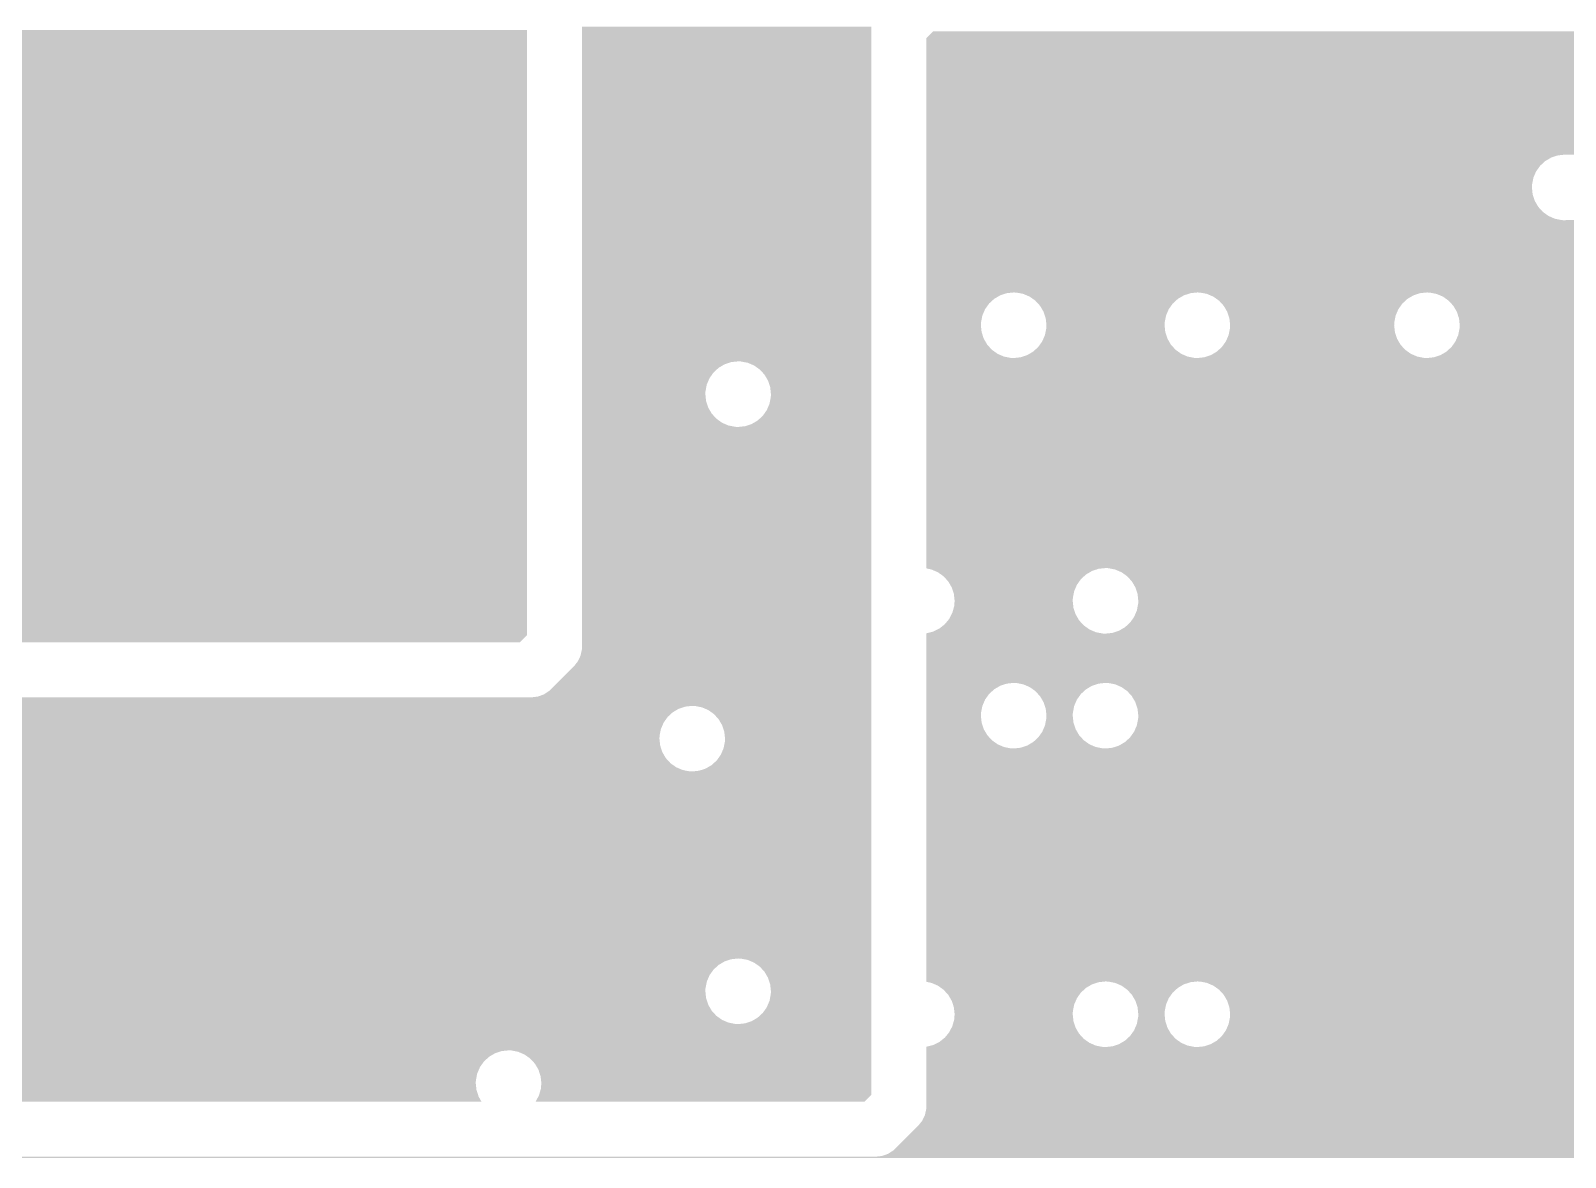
# Model space of a CAD drawing. Extents: x 295 to 953, y 10 to 290.
# Drawn here: x 661.24 to 710.05, y 151.59 to 187.41 of the extents above; entities that cross this region are included whole.
import ezdxf

# ---------------------------------------------------------------- set-up
doc = ezdxf.new("R2010")
doc.units = 0
doc.header["$LTSCALE"] = 5
doc.header["$MEASUREMENT"] = 0
doc.layers.add('PWR', color=7, linetype='CONTINUOUS')

msp = doc.modelspace()

# ---------------------------------------------------------------- linework, layer by layer
at = {"layer": 'PWR'}
for points in [[(632.318, 187.317), (632.509, 187.428), (677.019, 187.317), (677.019, 187.428)], [(678.772, 176.896), (678.772, 187.538), (687.973, 176.896), (687.973, 187.538)], [(615.24, 187.12), (615.24, 187.225), (677.019, 187.12), (677.019, 187.225)], [(631.89, 187.225), (632.109, 187.248), (677.019, 187.225), (677.019, 187.248)], [(632.109, 187.248), (632.318, 187.317), (677.019, 187.248), (677.019, 187.317)], [(649.508, 187.116), (649.416, 187.12), (677.019, 187.116), (677.019, 187.12)], [(649.724, 187.073), (649.508, 187.116), (677.019, 187.073), (677.019, 187.116)], [(649.926, 186.986), (649.724, 187.073), (677.019, 186.986), (677.019, 187.073)], [(650.106, 186.859), (649.926, 186.986), (677.019, 186.859), (677.019, 186.986)], [(689.726, 187.175), (689.785, 187.234), (766.11, 187.175), (766.051, 187.234)], [(689.726, 187.174), (689.726, 187.175), (766.11, 187.174), (766.11, 187.175)], [(689.726, 184.929), (689.726, 187.174), (766.11, 184.929), (766.11, 187.174)], [(689.785, 187.234), (689.794, 187.243), (758.223, 187.234), (758.039, 187.243)], [(689.794, 187.243), (689.845, 187.294), (758.039, 187.243), (757.745, 187.294)], [(689.845, 187.294), (689.942, 187.391), (757.745, 187.294), (757.463, 187.391)], [(650.255, 186.696), (650.106, 186.859), (677.019, 186.696), (677.019, 186.859)], [(650.366, 186.506), (650.255, 186.696), (677.019, 186.506), (677.019, 186.696)], [(650.435, 186.296), (650.366, 186.506), (677.019, 186.296), (677.019, 186.506)], [(650.412, 185.769), (650.455, 185.985), (677.019, 185.769), (677.019, 185.985)], [(650.459, 186.077), (650.435, 186.296), (677.019, 186.077), (677.019, 186.296)], [(650.455, 185.985), (650.459, 186.077), (677.019, 185.985), (677.019, 186.077)], [(650.197, 185.387), (650.325, 185.566), (677.019, 185.387), (677.019, 185.566)], [(650.325, 185.566), (650.412, 185.769), (677.019, 185.566), (677.019, 185.769)], [(615.24, 179.087), (615.24, 185.034), (677.019, 179.087), (677.019, 185.034)], [(649.416, 185.034), (649.635, 185.058), (677.019, 185.034), (677.019, 185.058)], [(649.635, 185.058), (649.844, 185.126), (677.019, 185.058), (677.019, 185.126)], [(649.844, 185.126), (650.035, 185.238), (677.019, 185.126), (677.019, 185.238)], [(650.035, 185.238), (650.197, 185.387), (677.019, 185.238), (677.019, 185.387)], [(689.726, 184.906), (689.726, 184.929), (752.162, 184.906), (752.381, 184.929)], [(689.726, 184.837), (689.726, 184.906), (751.952, 184.837), (752.162, 184.906)], [(689.726, 184.726), (689.726, 184.837), (751.762, 184.726), (751.952, 184.837)], [(689.726, 184.577), (689.726, 184.726), (751.6, 184.577), (751.762, 184.726)], [(689.726, 184.397), (689.726, 184.577), (751.472, 184.397), (751.6, 184.577)], [(689.726, 184.199), (689.726, 184.397), (751.387, 184.199), (751.472, 184.397)], [(689.726, 184.175), (689.726, 184.199), (730.254, 184.175), (730.474, 184.199)], [(689.726, 184.107), (689.726, 184.175), (730.045, 184.107), (730.254, 184.175)], [(689.726, 183.995), (689.726, 184.107), (729.855, 183.995), (730.045, 184.107)], [(689.726, 183.846), (689.726, 183.995), (729.692, 183.846), (729.855, 183.995)], [(689.726, 183.667), (689.726, 183.846), (729.564, 183.667), (729.692, 183.846)], [(689.726, 183.469), (689.726, 183.667), (729.479, 183.469), (729.564, 183.667)], [(689.726, 183.445), (689.726, 183.469), (709.807, 183.445), (710.027, 183.469)], [(689.726, 183.376), (689.726, 183.445), (709.598, 183.376), (709.807, 183.445)], [(689.726, 183.265), (689.726, 183.376), (709.408, 183.265), (709.598, 183.376)], [(689.726, 183.116), (689.726, 183.265), (709.245, 183.116), (709.408, 183.265)], [(689.726, 182.936), (689.726, 183.116), (709.117, 182.936), (709.245, 183.116)], [(710.118, 183.464), (710.027, 183.469), (714.37, 183.464), (714.408, 183.469)], [(689.726, 182.734), (689.726, 182.936), (709.03, 182.734), (709.117, 182.936)], [(689.726, 182.518), (689.726, 182.734), (708.988, 182.518), (709.03, 182.734)], [(689.726, 182.426), (689.726, 182.518), (708.984, 182.426), (708.988, 182.518)], [(689.726, 182.207), (689.726, 182.426), (709.007, 182.207), (708.984, 182.426)], [(689.726, 181.997), (689.726, 182.207), (709.076, 181.997), (709.007, 182.207)], [(689.726, 181.807), (689.726, 181.997), (709.187, 181.807), (709.076, 181.997)], [(689.726, 181.644), (689.726, 181.807), (709.336, 181.644), (709.187, 181.807)], [(689.726, 181.517), (689.726, 181.644), (709.516, 181.517), (709.336, 181.644)], [(689.726, 181.43), (689.726, 181.517), (709.718, 181.43), (709.516, 181.517)], [(689.726, 181.387), (689.726, 181.43), (709.935, 181.387), (709.718, 181.43)], [(689.726, 181.383), (689.726, 181.387), (710.027, 181.383), (709.935, 181.387)], [(689.726, 181.278), (689.726, 181.383), (766.11, 181.278), (766.11, 181.383)], [(689.726, 181.254), (689.726, 181.278), (758.734, 181.254), (758.953, 181.278)], [(689.726, 181.186), (689.726, 181.254), (758.525, 181.186), (758.734, 181.254)], [(689.726, 181.074), (689.726, 181.186), (758.334, 181.074), (758.525, 181.186)], [(710.027, 181.383), (710.065, 181.387), (714.408, 181.383), (714.316, 181.387)], [(689.726, 180.925), (689.726, 181.074), (758.172, 180.925), (758.334, 181.074)], [(689.726, 180.746), (689.726, 180.925), (758.044, 180.746), (758.172, 180.925)], [(689.726, 180.543), (689.726, 180.746), (757.957, 180.543), (758.044, 180.746)], [(689.726, 180.327), (689.726, 180.543), (757.915, 180.327), (757.957, 180.543)], [(689.726, 180.235), (689.726, 180.327), (757.911, 180.235), (757.915, 180.327)], [(689.726, 180.016), (689.726, 180.235), (757.934, 180.016), (757.911, 180.235)], [(689.726, 179.806), (689.726, 180.016), (758.003, 179.806), (757.934, 180.016)], [(689.726, 179.616), (689.726, 179.806), (758.114, 179.616), (758.003, 179.806)], [(689.726, 179.453), (689.726, 179.616), (758.263, 179.453), (758.114, 179.616)], [(689.726, 179.326), (689.726, 179.453), (758.443, 179.326), (758.263, 179.453)], [(689.726, 179.239), (689.726, 179.326), (758.645, 179.239), (758.443, 179.326)], [(689.726, 179.196), (689.726, 179.239), (758.861, 179.196), (758.645, 179.239)], [(689.726, 179.192), (689.726, 179.196), (758.953, 179.192), (758.861, 179.196)], [(689.726, 179.087), (689.726, 179.192), (766.11, 179.087), (766.11, 179.192)], [(648.047, 179.083), (647.955, 179.087), (677.019, 179.083), (677.019, 179.087)], [(648.263, 179.04), (648.047, 179.083), (677.019, 179.04), (677.019, 179.083)], [(648.466, 178.953), (648.263, 179.04), (677.019, 178.953), (677.019, 179.04)], [(648.646, 178.826), (648.466, 178.953), (677.019, 178.826), (677.019, 178.953)], [(648.795, 178.663), (648.646, 178.826), (677.019, 178.663), (677.019, 178.826)], [(648.906, 178.473), (648.795, 178.663), (677.019, 178.473), (677.019, 178.663)], [(689.726, 179.064), (689.726, 179.087), (692.281, 179.064), (692.501, 179.087)], [(689.726, 178.995), (689.726, 179.064), (692.072, 178.995), (692.281, 179.064)], [(689.726, 178.884), (689.726, 178.995), (691.882, 178.884), (692.072, 178.995)], [(689.726, 178.735), (689.726, 178.884), (691.719, 178.735), (691.882, 178.884)], [(689.726, 178.555), (689.726, 178.735), (691.591, 178.555), (691.719, 178.735)], [(692.592, 179.083), (692.501, 179.087), (698.304, 179.083), (698.343, 179.087)], [(692.69, 179.064), (692.592, 179.083), (698.123, 179.064), (698.304, 179.083)], [(692.809, 179.04), (692.69, 179.064), (698.053, 179.04), (698.123, 179.064)], [(692.915, 178.995), (692.809, 179.04), (697.914, 178.995), (698.053, 179.04)], [(693.011, 178.953), (692.915, 178.995), (697.843, 178.953), (697.914, 178.995)], [(693.11, 178.884), (693.011, 178.953), (697.724, 178.884), (697.843, 178.953)], [(693.191, 178.826), (693.11, 178.884), (697.661, 178.826), (697.724, 178.884)], [(693.274, 178.735), (693.191, 178.826), (697.561, 178.735), (697.661, 178.826)], [(693.34, 178.663), (693.274, 178.735), (697.51, 178.663), (697.561, 178.735)], [(693.403, 178.555), (693.34, 178.663), (697.433, 178.555), (697.51, 178.663)], [(698.434, 179.083), (698.343, 179.087), (705.607, 179.083), (705.645, 179.087)], [(698.532, 179.064), (698.434, 179.083), (705.426, 179.064), (705.607, 179.083)], [(698.651, 179.04), (698.532, 179.064), (705.355, 179.04), (705.426, 179.064)], [(698.757, 178.995), (698.651, 179.04), (705.216, 178.995), (705.355, 179.04)], [(698.853, 178.953), (698.757, 178.995), (705.146, 178.953), (705.216, 178.995)], [(698.952, 178.884), (698.853, 178.953), (705.026, 178.884), (705.146, 178.953)], [(699.033, 178.826), (698.952, 178.884), (704.963, 178.826), (705.026, 178.884)], [(699.116, 178.735), (699.033, 178.826), (704.864, 178.735), (704.963, 178.826)], [(699.182, 178.663), (699.116, 178.735), (704.813, 178.663), (704.864, 178.735)], [(699.245, 178.555), (699.182, 178.663), (704.736, 178.555), (704.813, 178.663)], [(705.737, 179.083), (705.645, 179.087), (717.291, 179.083), (717.329, 179.087)], [(705.835, 179.064), (705.737, 179.083), (717.11, 179.064), (717.291, 179.083)], [(705.953, 179.04), (705.835, 179.064), (717.039, 179.04), (717.11, 179.064)], [(706.059, 178.995), (705.953, 179.04), (716.9, 178.995), (717.039, 179.04)], [(706.156, 178.953), (706.059, 178.995), (716.83, 178.953), (716.9, 178.995)], [(706.254, 178.884), (706.156, 178.953), (716.71, 178.884), (716.83, 178.953)], [(706.335, 178.826), (706.254, 178.884), (716.647, 178.826), (716.71, 178.884)], [(706.419, 178.735), (706.335, 178.826), (716.548, 178.735), (716.647, 178.826)], [(706.484, 178.663), (706.419, 178.735), (716.497, 178.663), (716.548, 178.735)], [(706.548, 178.555), (706.484, 178.663), (716.42, 178.555), (716.497, 178.663)], [(648.975, 178.263), (648.906, 178.473), (677.019, 178.263), (677.019, 178.473)], [(648.998, 178.044), (648.975, 178.263), (677.019, 178.044), (677.019, 178.263)], [(689.726, 178.352), (689.726, 178.555), (691.504, 178.352), (691.591, 178.555)], [(689.726, 178.136), (689.726, 178.352), (691.462, 178.136), (691.504, 178.352)], [(693.451, 178.473), (693.403, 178.555), (697.398, 178.473), (697.433, 178.555)], [(693.491, 178.352), (693.451, 178.473), (697.346, 178.352), (697.398, 178.473)], [(693.52, 178.263), (693.491, 178.352), (697.329, 178.263), (697.346, 178.352)], [(693.534, 178.136), (693.52, 178.263), (697.304, 178.136), (697.329, 178.263)], [(699.293, 178.473), (699.245, 178.555), (704.701, 178.473), (704.736, 178.555)], [(699.333, 178.352), (699.293, 178.473), (704.649, 178.352), (704.701, 178.473)], [(699.362, 178.263), (699.333, 178.352), (704.631, 178.263), (704.649, 178.352)], [(699.376, 178.136), (699.362, 178.263), (704.606, 178.136), (704.631, 178.263)], [(706.596, 178.473), (706.548, 178.555), (716.385, 178.473), (716.42, 178.555)], [(706.635, 178.352), (706.596, 178.473), (716.333, 178.352), (716.385, 178.473)], [(706.665, 178.263), (706.635, 178.352), (716.315, 178.263), (716.333, 178.352)], [(706.678, 178.136), (706.665, 178.263), (716.29, 178.136), (716.315, 178.263)], [(648.864, 177.534), (648.952, 177.736), (677.019, 177.534), (677.019, 177.736)], [(648.952, 177.736), (648.994, 177.952), (677.019, 177.736), (677.019, 177.952)], [(648.994, 177.952), (648.998, 178.044), (677.019, 177.952), (677.019, 178.044)], [(689.726, 178.044), (689.726, 178.136), (691.458, 178.044), (691.462, 178.136)], [(689.726, 177.825), (689.726, 178.044), (691.481, 177.825), (691.458, 178.044)], [(689.726, 177.616), (689.726, 177.825), (691.55, 177.616), (691.481, 177.825)], [(693.445, 177.616), (693.497, 177.736), (697.392, 177.616), (697.352, 177.736)], [(693.497, 177.736), (693.514, 177.825), (697.352, 177.736), (697.323, 177.825)], [(693.514, 177.825), (693.539, 177.952), (697.323, 177.825), (697.31, 177.952)], [(693.543, 178.044), (693.534, 178.136), (697.3, 178.044), (697.304, 178.136)], [(693.539, 177.952), (693.543, 178.044), (697.31, 177.952), (697.3, 178.044)], [(699.287, 177.616), (699.339, 177.736), (704.694, 177.616), (704.655, 177.736)], [(699.339, 177.736), (699.356, 177.825), (704.655, 177.736), (704.626, 177.825)], [(699.356, 177.825), (699.381, 177.952), (704.626, 177.825), (704.612, 177.952)], [(699.385, 178.044), (699.376, 178.136), (704.602, 178.044), (704.606, 178.136)], [(699.381, 177.952), (699.385, 178.044), (704.612, 177.952), (704.602, 178.044)], [(706.589, 177.616), (706.641, 177.736), (716.378, 177.616), (716.339, 177.736)], [(706.641, 177.736), (706.659, 177.825), (716.339, 177.736), (716.31, 177.825)], [(706.659, 177.825), (706.684, 177.952), (716.31, 177.825), (716.296, 177.952)], [(706.688, 178.044), (706.678, 178.136), (716.286, 178.044), (716.29, 178.136)], [(706.684, 177.952), (706.688, 178.044), (716.296, 177.952), (716.286, 178.044)], [(648.384, 177.094), (648.574, 177.205), (677.019, 177.094), (677.019, 177.205)], [(648.574, 177.205), (648.737, 177.354), (677.019, 177.205), (677.019, 177.354)], [(648.737, 177.354), (648.864, 177.534), (677.019, 177.354), (677.019, 177.534)], [(689.726, 177.425), (689.726, 177.616), (691.661, 177.425), (691.55, 177.616)], [(689.726, 177.263), (689.726, 177.425), (691.81, 177.263), (691.661, 177.425)], [(689.726, 177.135), (689.726, 177.263), (691.99, 177.135), (691.81, 177.263)], [(693, 177.135), (693.119, 177.205), (697.832, 177.135), (697.733, 177.205)], [(693.119, 177.205), (693.183, 177.263), (697.733, 177.205), (697.652, 177.263)], [(693.183, 177.263), (693.282, 177.354), (697.652, 177.263), (697.569, 177.354)], [(693.282, 177.354), (693.333, 177.425), (697.569, 177.354), (697.503, 177.425)], [(693.333, 177.425), (693.41, 177.534), (697.503, 177.425), (697.44, 177.534)], [(693.41, 177.534), (693.445, 177.616), (697.44, 177.534), (697.392, 177.616)], [(698.842, 177.135), (698.961, 177.205), (705.134, 177.135), (705.036, 177.205)], [(698.961, 177.205), (699.025, 177.263), (705.036, 177.205), (704.955, 177.263)], [(699.025, 177.263), (699.124, 177.354), (704.955, 177.263), (704.871, 177.354)], [(699.124, 177.354), (699.175, 177.425), (704.871, 177.354), (704.806, 177.425)], [(699.175, 177.425), (699.252, 177.534), (704.806, 177.425), (704.742, 177.534)], [(699.252, 177.534), (699.287, 177.616), (704.742, 177.534), (704.694, 177.616)], [(706.145, 177.135), (706.264, 177.205), (716.818, 177.135), (716.72, 177.205)], [(706.264, 177.205), (706.327, 177.263), (716.72, 177.205), (716.639, 177.263)], [(706.327, 177.263), (706.427, 177.354), (716.639, 177.263), (716.555, 177.354)], [(706.427, 177.354), (706.477, 177.425), (716.555, 177.354), (716.49, 177.425)], [(706.477, 177.425), (706.554, 177.534), (716.49, 177.425), (716.426, 177.534)], [(706.554, 177.534), (706.589, 177.616), (716.426, 177.534), (716.378, 177.616)], [(615.24, 176.896), (615.24, 177.001), (677.019, 176.896), (677.019, 177.001)], [(621.028, 176.892), (620.936, 176.896), (677.019, 176.892), (677.019, 176.896)], [(621.244, 176.85), (621.028, 176.892), (677.019, 176.85), (677.019, 176.892)], [(621.447, 176.763), (621.244, 176.85), (677.019, 176.763), (677.019, 176.85)], [(621.626, 176.635), (621.447, 176.763), (677.019, 176.635), (677.019, 176.763)], [(647.955, 177.001), (648.175, 177.025), (677.019, 177.001), (677.019, 177.025)], [(648.175, 177.025), (648.384, 177.094), (677.019, 177.025), (677.019, 177.094)], [(678.772, 176.873), (678.772, 176.896), (683.518, 176.873), (683.738, 176.896)], [(678.772, 176.804), (678.772, 176.873), (683.309, 176.804), (683.518, 176.873)], [(678.772, 176.693), (678.772, 176.804), (683.119, 176.693), (683.309, 176.804)], [(678.772, 176.544), (678.772, 176.693), (682.956, 176.544), (683.119, 176.693)], [(683.829, 176.892), (683.738, 176.896), (687.973, 176.892), (687.973, 176.896)], [(684.046, 176.85), (683.829, 176.892), (687.973, 176.85), (687.973, 176.892)], [(684.248, 176.763), (684.046, 176.85), (687.973, 176.763), (687.973, 176.85)], [(684.428, 176.635), (684.248, 176.763), (687.973, 176.635), (687.973, 176.763)], [(689.726, 177.048), (689.726, 177.135), (692.192, 177.048), (691.99, 177.135)], [(689.726, 177.006), (689.726, 177.048), (692.409, 177.006), (692.192, 177.048)], [(689.726, 177.001), (689.726, 177.006), (692.501, 177.001), (692.409, 177.006)], [(689.726, 170.324), (689.726, 177.001), (766.11, 170.324), (766.11, 177.001)], [(692.501, 177.001), (692.539, 177.006), (698.343, 177.001), (698.251, 177.006)], [(692.539, 177.006), (692.72, 177.025), (698.251, 177.006), (698.153, 177.025)], [(692.72, 177.025), (692.791, 177.048), (698.153, 177.025), (698.034, 177.048)], [(692.791, 177.048), (692.929, 177.094), (698.034, 177.048), (697.928, 177.094)], [(692.929, 177.094), (693, 177.135), (697.928, 177.094), (697.832, 177.135)], [(698.343, 177.001), (698.381, 177.006), (705.645, 177.001), (705.553, 177.006)], [(698.381, 177.006), (698.562, 177.025), (705.553, 177.006), (705.455, 177.025)], [(698.562, 177.025), (698.633, 177.048), (705.455, 177.025), (705.337, 177.048)], [(698.633, 177.048), (698.771, 177.094), (705.337, 177.048), (705.231, 177.094)], [(698.771, 177.094), (698.842, 177.135), (705.231, 177.094), (705.134, 177.135)], [(705.645, 177.001), (705.683, 177.006), (717.329, 177.001), (717.237, 177.006)], [(705.683, 177.006), (705.864, 177.025), (717.237, 177.006), (717.139, 177.025)], [(705.864, 177.025), (705.935, 177.048), (717.139, 177.025), (717.021, 177.048)], [(705.935, 177.048), (706.074, 177.094), (717.021, 177.048), (716.915, 177.094)], [(706.074, 177.094), (706.145, 177.135), (716.915, 177.094), (716.818, 177.135)], [(621.775, 176.472), (621.626, 176.635), (677.019, 176.472), (677.019, 176.635)], [(621.887, 176.282), (621.775, 176.472), (677.019, 176.282), (677.019, 176.472)], [(621.956, 176.073), (621.887, 176.282), (677.019, 176.073), (677.019, 176.282)], [(678.772, 176.364), (678.772, 176.544), (682.828, 176.364), (682.956, 176.544)], [(678.772, 176.162), (678.772, 176.364), (682.741, 176.162), (682.828, 176.364)], [(684.577, 176.472), (684.428, 176.635), (687.973, 176.472), (687.973, 176.635)], [(684.688, 176.282), (684.577, 176.472), (687.973, 176.282), (687.973, 176.472)], [(684.757, 176.073), (684.688, 176.282), (687.973, 176.073), (687.973, 176.282)], [(621.932, 175.545), (621.975, 175.762), (677.019, 175.545), (677.019, 175.762)], [(621.979, 175.854), (621.956, 176.073), (677.019, 175.854), (677.019, 176.073)], [(621.975, 175.762), (621.979, 175.854), (677.019, 175.762), (677.019, 175.854)], [(678.772, 175.945), (678.772, 176.162), (682.699, 175.945), (682.741, 176.162)], [(678.772, 175.854), (678.772, 175.945), (682.695, 175.854), (682.699, 175.945)], [(678.772, 175.634), (678.772, 175.854), (682.718, 175.634), (682.695, 175.854)], [(684.734, 175.545), (684.776, 175.762), (687.973, 175.545), (687.973, 175.762)], [(684.78, 175.854), (684.757, 176.073), (687.973, 175.854), (687.973, 176.073)], [(684.776, 175.762), (684.78, 175.854), (687.973, 175.762), (687.973, 175.854)], [(621.718, 175.163), (621.845, 175.343), (677.019, 175.163), (677.019, 175.343)], [(621.845, 175.343), (621.932, 175.545), (677.019, 175.343), (677.019, 175.545)], [(678.772, 175.425), (678.772, 175.634), (682.787, 175.425), (682.718, 175.634)], [(678.772, 175.235), (678.772, 175.425), (682.898, 175.235), (682.787, 175.425)], [(678.772, 175.072), (678.772, 175.235), (683.047, 175.072), (682.898, 175.235)], [(684.519, 175.163), (684.647, 175.343), (687.973, 175.163), (687.973, 175.343)], [(684.647, 175.343), (684.734, 175.545), (687.973, 175.343), (687.973, 175.545)], [(615.24, 172.202), (615.24, 174.811), (677.019, 172.202), (677.019, 174.811)], [(620.936, 174.811), (621.155, 174.834), (677.019, 174.811), (677.019, 174.834)], [(621.155, 174.834), (621.365, 174.903), (677.019, 174.834), (677.019, 174.903)], [(621.365, 174.903), (621.555, 175.014), (677.019, 174.903), (677.019, 175.014)], [(621.555, 175.014), (621.718, 175.163), (677.019, 175.014), (677.019, 175.163)], [(678.772, 174.944), (678.772, 175.072), (683.227, 174.944), (683.047, 175.072)], [(678.772, 174.857), (678.772, 174.944), (683.429, 174.857), (683.227, 174.944)], [(678.772, 174.815), (678.772, 174.857), (683.646, 174.815), (683.429, 174.857)], [(678.772, 174.811), (678.772, 174.815), (683.738, 174.811), (683.646, 174.815)], [(678.772, 167.821), (678.772, 174.811), (687.973, 167.821), (687.973, 174.811)], [(683.738, 174.811), (683.957, 174.834), (687.973, 174.811), (687.973, 174.834)], [(683.957, 174.834), (684.166, 174.903), (687.973, 174.834), (687.973, 174.903)], [(684.166, 174.903), (684.356, 175.014), (687.973, 174.903), (687.973, 175.014)], [(684.356, 175.014), (684.519, 175.163), (687.973, 175.014), (687.973, 175.163)], [(615.109, 171.741), (615.195, 171.924), (677.019, 171.741), (677.019, 171.924)], [(615.195, 171.924), (615.236, 172.122), (677.019, 171.924), (677.019, 172.122)], [(615.236, 172.122), (615.24, 172.202), (677.019, 172.122), (677.019, 172.202)], [(614.253, 170.852), (614.983, 171.583), (677.019, 170.852), (677.019, 171.583)], [(614.983, 171.583), (615.109, 171.741), (677.019, 171.583), (677.019, 171.741)], [(614.194, 170.798), (614.253, 170.852), (677.019, 170.798), (677.019, 170.852)], [(603.544, 170.595), (603.544, 170.596), (677.019, 170.595), (677.019, 170.596)], [(603.63, 170.44), (603.544, 170.595), (677.019, 170.44), (677.019, 170.595)], [(603.669, 170.324), (603.63, 170.44), (677.019, 170.324), (677.019, 170.44)], [(613.634, 170.596), (613.834, 170.619), (677.019, 170.596), (677.019, 170.619)], [(613.834, 170.619), (614.024, 170.688), (677.019, 170.619), (677.019, 170.688)], [(614.024, 170.688), (614.194, 170.798), (677.019, 170.688), (677.019, 170.798)], [(645.126, 170.32), (645.034, 170.324), (677.019, 170.32), (677.019, 170.324)], [(645.342, 170.277), (645.126, 170.32), (677.019, 170.277), (677.019, 170.32)], [(645.545, 170.19), (645.342, 170.277), (677.019, 170.19), (677.019, 170.277)], [(645.725, 170.063), (645.545, 170.19), (677.019, 170.063), (677.019, 170.19)], [(645.874, 169.9), (645.725, 170.063), (677.019, 169.9), (677.019, 170.063)], [(645.985, 169.71), (645.874, 169.9), (677.019, 169.71), (677.019, 169.9)], [(689.726, 170.314), (689.726, 170.324), (695.329, 170.314), (695.422, 170.324)], [(689.784, 170.301), (689.726, 170.314), (695.202, 170.301), (695.324, 170.314)], [(689.726, 170.314), (689.726, 170.314), (695.324, 170.314), (695.329, 170.314)], [(689.888, 170.277), (689.784, 170.301), (695.132, 170.277), (695.202, 170.301)], [(689.994, 170.232), (689.888, 170.277), (694.993, 170.232), (695.132, 170.277)], [(690.09, 170.19), (689.994, 170.232), (694.922, 170.19), (694.993, 170.232)], [(690.189, 170.121), (690.09, 170.19), (694.803, 170.121), (694.922, 170.19)], [(690.27, 170.063), (690.189, 170.121), (694.74, 170.063), (694.803, 170.121)], [(690.353, 169.972), (690.27, 170.063), (694.64, 169.972), (694.74, 170.063)], [(690.419, 169.9), (690.353, 169.972), (694.589, 169.9), (694.64, 169.972)], [(690.482, 169.792), (690.419, 169.9), (694.512, 169.792), (694.589, 169.9)], [(695.513, 170.32), (695.422, 170.324), (736.277, 170.32), (736.316, 170.324)], [(695.611, 170.301), (695.513, 170.32), (736.096, 170.301), (736.277, 170.32)], [(695.73, 170.277), (695.611, 170.301), (736.026, 170.277), (736.096, 170.301)], [(695.836, 170.232), (695.73, 170.277), (735.887, 170.232), (736.026, 170.277)], [(695.932, 170.19), (695.836, 170.232), (735.816, 170.19), (735.887, 170.232)], [(696.031, 170.121), (695.932, 170.19), (735.697, 170.121), (735.816, 170.19)], [(696.112, 170.063), (696.031, 170.121), (735.634, 170.063), (735.697, 170.121)], [(696.195, 169.972), (696.112, 170.063), (735.534, 169.972), (735.634, 170.063)], [(696.261, 169.9), (696.195, 169.972), (735.483, 169.9), (735.534, 169.972)], [(696.324, 169.792), (696.261, 169.9), (735.406, 169.792), (735.483, 169.9)], [(646.054, 169.5), (645.985, 169.71), (677.019, 169.5), (677.019, 169.71)], [(646.077, 169.281), (646.054, 169.5), (677.019, 169.281), (677.019, 169.5)], [(690.53, 169.71), (690.482, 169.792), (694.477, 169.71), (694.512, 169.792)], [(690.57, 169.589), (690.53, 169.71), (694.425, 169.589), (694.477, 169.71)], [(690.599, 169.5), (690.57, 169.589), (694.408, 169.5), (694.425, 169.589)], [(690.613, 169.373), (690.599, 169.5), (694.383, 169.373), (694.408, 169.5)], [(690.622, 169.281), (690.613, 169.373), (694.379, 169.281), (694.383, 169.373)], [(696.372, 169.71), (696.324, 169.792), (735.371, 169.71), (735.406, 169.792)], [(696.412, 169.589), (696.372, 169.71), (735.319, 169.589), (735.371, 169.71)], [(696.441, 169.5), (696.412, 169.589), (735.302, 169.5), (735.319, 169.589)], [(696.455, 169.373), (696.441, 169.5), (735.277, 169.373), (735.302, 169.5)], [(696.464, 169.281), (696.455, 169.373), (735.273, 169.281), (735.277, 169.373)], [(645.943, 168.771), (646.031, 168.973), (677.019, 168.771), (677.019, 168.973)], [(646.031, 168.973), (646.073, 169.189), (677.019, 168.973), (677.019, 169.189)], [(646.073, 169.189), (646.077, 169.281), (677.019, 169.189), (677.019, 169.281)], [(690.525, 168.853), (690.551, 168.903), (694.471, 168.853), (694.454, 168.903)], [(690.551, 168.903), (690.595, 169.062), (694.454, 168.903), (694.402, 169.062)], [(690.595, 169.062), (690.609, 169.116), (694.402, 169.062), (694.396, 169.116)], [(690.609, 169.116), (690.622, 169.281), (694.396, 169.116), (694.379, 169.281)], [(696.366, 168.853), (696.418, 168.973), (735.365, 168.853), (735.325, 168.973)], [(696.418, 168.973), (696.435, 169.062), (735.325, 168.973), (735.296, 169.062)], [(696.435, 169.062), (696.46, 169.189), (735.296, 169.062), (735.283, 169.189)], [(696.46, 169.189), (696.464, 169.281), (735.283, 169.189), (735.273, 169.281)], [(645.463, 168.331), (645.653, 168.442), (677.019, 168.331), (677.019, 168.442)], [(645.653, 168.442), (645.816, 168.591), (677.019, 168.442), (677.019, 168.591)], [(645.816, 168.591), (645.943, 168.771), (677.019, 168.591), (677.019, 168.771)], [(690.08, 168.372), (690.137, 168.4), (694.911, 168.372), (694.871, 168.4)], [(690.137, 168.4), (690.263, 168.5), (694.871, 168.4), (694.731, 168.5)], [(690.263, 168.5), (690.31, 168.537), (694.731, 168.5), (694.697, 168.537)], [(690.31, 168.537), (690.413, 168.662), (694.697, 168.537), (694.582, 168.662)], [(690.413, 168.662), (690.45, 168.707), (694.582, 168.662), (694.556, 168.707)], [(690.45, 168.707), (690.525, 168.853), (694.556, 168.707), (694.471, 168.853)], [(695.921, 168.372), (696.04, 168.442), (735.805, 168.372), (735.706, 168.442)], [(696.04, 168.442), (696.104, 168.5), (735.706, 168.442), (735.625, 168.5)], [(696.104, 168.5), (696.203, 168.591), (735.625, 168.5), (735.542, 168.591)], [(696.203, 168.591), (696.254, 168.662), (735.542, 168.591), (735.476, 168.662)], [(696.254, 168.662), (696.331, 168.771), (735.476, 168.662), (735.413, 168.771)], [(696.331, 168.771), (696.366, 168.853), (735.413, 168.771), (735.365, 168.853)], [(622.523, 167.967), (622.575, 168.04), (676.802, 167.967), (676.876, 168.04)], [(622.575, 168.04), (622.637, 168.184), (676.876, 168.04), (677.019, 168.184)], [(622.637, 168.184), (622.661, 168.238), (677.019, 168.184), (677.019, 168.238)], [(645.034, 168.238), (645.254, 168.262), (677.019, 168.238), (677.019, 168.262)], [(645.254, 168.262), (645.463, 168.331), (677.019, 168.262), (677.019, 168.331)], [(689.726, 168.249), (689.87, 168.285), (695.298, 168.249), (695.113, 168.285)], [(689.726, 168.248), (689.726, 168.249), (695.3, 168.248), (695.298, 168.249)], [(689.726, 168.243), (689.726, 168.248), (695.33, 168.243), (695.3, 168.248)], [(689.726, 168.238), (689.726, 168.243), (695.422, 168.238), (695.33, 168.243)], [(689.726, 168.133), (689.726, 168.238), (766.11, 168.133), (766.11, 168.238)], [(689.726, 168.11), (689.726, 168.133), (728.794, 168.11), (729.013, 168.133)], [(689.726, 168.041), (689.726, 168.11), (728.584, 168.041), (728.794, 168.11)], [(689.726, 167.93), (689.726, 168.041), (728.394, 167.93), (728.584, 168.041)], [(689.726, 167.781), (689.726, 167.93), (728.232, 167.781), (728.394, 167.93)], [(689.87, 168.285), (689.94, 168.303), (695.113, 168.285), (695.072, 168.303)], [(689.94, 168.303), (690.08, 168.372), (695.072, 168.303), (694.911, 168.372)], [(695.422, 168.238), (695.46, 168.243), (736.316, 168.238), (736.224, 168.243)], [(695.46, 168.243), (695.641, 168.262), (736.224, 168.243), (736.126, 168.262)], [(695.641, 168.262), (695.712, 168.285), (736.126, 168.262), (736.007, 168.285)], [(695.712, 168.285), (695.85, 168.331), (736.007, 168.285), (735.901, 168.331)], [(695.85, 168.331), (695.921, 168.372), (735.901, 168.331), (735.805, 168.372)], [(678.641, 167.359), (678.726, 167.542), (687.973, 167.359), (687.973, 167.542)], [(678.726, 167.542), (678.768, 167.74), (687.973, 167.542), (687.973, 167.74)], [(678.768, 167.74), (678.772, 167.821), (687.973, 167.74), (687.973, 167.821)], [(689.726, 167.601), (689.726, 167.781), (728.104, 167.601), (728.232, 167.781)], [(689.726, 167.399), (689.726, 167.601), (728.017, 167.399), (728.104, 167.601)], [(677.785, 166.471), (678.515, 167.201), (687.973, 166.471), (687.973, 167.201)], [(678.515, 167.201), (678.641, 167.359), (687.973, 167.201), (687.973, 167.359)], [(689.726, 167.182), (689.726, 167.399), (727.974, 167.182), (728.017, 167.399)], [(689.726, 167.091), (689.726, 167.182), (727.97, 167.091), (727.974, 167.182)], [(689.726, 166.871), (689.726, 167.091), (727.994, 166.871), (727.97, 167.091)], [(677.725, 166.416), (677.785, 166.471), (687.973, 166.416), (687.973, 166.471)], [(689.726, 166.673), (689.726, 166.871), (728.059, 166.673), (727.994, 166.871)], [(689.726, 166.649), (689.726, 166.673), (692.281, 166.649), (692.501, 166.673)], [(689.726, 166.581), (689.726, 166.649), (692.072, 166.581), (692.281, 166.649)], [(689.726, 166.469), (689.726, 166.581), (691.882, 166.469), (692.072, 166.581)], [(689.726, 166.32), (689.726, 166.469), (691.719, 166.32), (691.882, 166.469)], [(692.592, 166.669), (692.501, 166.673), (695.383, 166.669), (695.422, 166.673)], [(692.69, 166.649), (692.592, 166.669), (695.202, 166.649), (695.383, 166.669)], [(692.809, 166.626), (692.69, 166.649), (695.132, 166.626), (695.202, 166.649)], [(692.915, 166.581), (692.809, 166.626), (694.993, 166.581), (695.132, 166.626)], [(693.011, 166.539), (692.915, 166.581), (694.922, 166.539), (694.993, 166.581)], [(693.11, 166.469), (693.011, 166.539), (694.803, 166.469), (694.922, 166.539)], [(693.191, 166.412), (693.11, 166.469), (694.74, 166.412), (694.803, 166.469)], [(695.513, 166.669), (695.422, 166.673), (728.06, 166.669), (728.059, 166.673)], [(695.548, 166.662), (695.513, 166.669), (728.062, 166.662), (728.06, 166.669)], [(695.73, 166.626), (695.548, 166.662), (728.083, 166.626), (728.062, 166.662)], [(695.932, 166.539), (695.73, 166.626), (728.134, 166.539), (728.083, 166.626)], [(696.027, 166.472), (695.932, 166.539), (728.174, 166.472), (728.134, 166.539)], [(696.112, 166.412), (696.027, 166.472), (728.229, 166.412), (728.174, 166.472)], [(630.575, 165.997), (630.792, 166.214), (687.973, 165.997), (687.973, 166.214)], [(630.575, 165.943), (630.575, 165.997), (687.973, 165.943), (687.973, 165.997)], [(677.165, 166.214), (677.366, 166.237), (687.973, 166.214), (687.973, 166.237)], [(677.366, 166.237), (677.556, 166.306), (687.973, 166.237), (687.973, 166.306)], [(677.556, 166.306), (677.725, 166.416), (687.973, 166.306), (687.973, 166.416)], [(689.726, 166.141), (689.726, 166.32), (691.591, 166.141), (691.719, 166.32)], [(689.726, 165.938), (689.726, 166.141), (691.504, 165.938), (691.591, 166.141)], [(693.274, 166.32), (693.191, 166.412), (694.64, 166.32), (694.74, 166.412)], [(693.34, 166.249), (693.274, 166.32), (694.589, 166.249), (694.64, 166.32)], [(693.403, 166.141), (693.34, 166.249), (694.512, 166.141), (694.589, 166.249)], [(693.451, 166.059), (693.403, 166.141), (694.477, 166.059), (694.512, 166.141)], [(693.491, 165.938), (693.451, 166.059), (694.425, 165.938), (694.477, 166.059)], [(696.206, 166.309), (696.112, 166.412), (728.323, 166.309), (728.229, 166.412)], [(696.261, 166.249), (696.206, 166.309), (728.407, 166.249), (728.323, 166.309)], [(696.3, 166.181), (696.261, 166.249), (728.502, 166.181), (728.407, 166.249)], [(696.351, 166.094), (696.3, 166.181), (728.705, 166.094), (728.502, 166.181)], [(696.372, 166.059), (696.351, 166.094), (728.886, 166.059), (728.705, 166.094)], [(696.374, 166.052), (696.372, 166.059), (728.921, 166.052), (728.886, 166.059)], [(696.376, 166.048), (696.374, 166.052), (729.013, 166.048), (728.921, 166.052)], [(696.412, 165.938), (696.376, 166.048), (738.24, 165.938), (738.287, 166.048)], [(648.047, 165.938), (647.955, 165.943), (682.239, 165.938), (682.277, 165.943)], [(648.145, 165.919), (648.047, 165.938), (682.058, 165.919), (682.239, 165.938)], [(648.263, 165.896), (648.145, 165.919), (681.987, 165.896), (682.058, 165.919)], [(648.37, 165.85), (648.263, 165.896), (681.848, 165.85), (681.987, 165.896)], [(648.466, 165.809), (648.37, 165.85), (681.778, 165.809), (681.848, 165.85)], [(648.564, 165.739), (648.466, 165.809), (681.658, 165.739), (681.778, 165.809)], [(648.646, 165.681), (648.564, 165.739), (681.595, 165.681), (681.658, 165.739)], [(648.729, 165.59), (648.646, 165.681), (681.496, 165.59), (681.595, 165.681)], [(648.795, 165.519), (648.729, 165.59), (681.445, 165.519), (681.496, 165.59)], [(648.858, 165.41), (648.795, 165.519), (681.368, 165.41), (681.445, 165.519)], [(682.369, 165.938), (682.277, 165.943), (687.973, 165.938), (687.973, 165.943)], [(682.585, 165.896), (682.369, 165.938), (687.973, 165.896), (687.973, 165.938)], [(682.788, 165.809), (682.585, 165.896), (687.973, 165.809), (687.973, 165.896)], [(682.967, 165.681), (682.788, 165.809), (687.973, 165.681), (687.973, 165.809)], [(683.116, 165.519), (682.967, 165.681), (687.973, 165.519), (687.973, 165.681)], [(683.228, 165.328), (683.116, 165.519), (687.973, 165.328), (687.973, 165.519)], [(689.726, 165.722), (689.726, 165.938), (691.462, 165.722), (691.504, 165.938)], [(689.726, 165.63), (689.726, 165.722), (691.458, 165.63), (691.462, 165.722)], [(689.726, 165.411), (689.726, 165.63), (691.481, 165.411), (691.458, 165.63)], [(693.52, 165.849), (693.491, 165.938), (694.408, 165.849), (694.425, 165.938)], [(693.514, 165.411), (693.539, 165.538), (694.402, 165.411), (694.389, 165.538)], [(693.534, 165.722), (693.52, 165.849), (694.383, 165.722), (694.408, 165.849)], [(693.543, 165.63), (693.534, 165.722), (694.379, 165.63), (694.383, 165.722)], [(693.539, 165.538), (693.543, 165.63), (694.389, 165.538), (694.379, 165.63)], [(696.441, 165.849), (696.412, 165.938), (738.223, 165.849), (738.24, 165.938)], [(696.435, 165.411), (696.46, 165.538), (738.217, 165.411), (738.204, 165.538)], [(696.455, 165.722), (696.441, 165.849), (738.198, 165.722), (738.223, 165.849)], [(696.464, 165.63), (696.455, 165.722), (738.194, 165.63), (738.198, 165.722)], [(696.46, 165.538), (696.464, 165.63), (738.204, 165.538), (738.194, 165.63)], [(648.906, 165.328), (648.858, 165.41), (681.333, 165.328), (681.368, 165.41)], [(648.946, 165.208), (648.906, 165.328), (681.281, 165.208), (681.333, 165.328)], [(648.975, 165.119), (648.946, 165.208), (681.263, 165.119), (681.281, 165.208)], [(648.988, 164.992), (648.975, 165.119), (681.238, 164.992), (681.263, 165.119)], [(648.998, 164.9), (648.988, 164.992), (681.234, 164.9), (681.238, 164.992)], [(683.297, 165.119), (683.228, 165.328), (687.973, 165.119), (687.973, 165.328)], [(683.32, 164.9), (683.297, 165.119), (687.973, 164.9), (687.973, 165.119)], [(689.726, 165.201), (689.726, 165.411), (691.55, 165.201), (691.481, 165.411)], [(689.726, 165.011), (689.726, 165.201), (691.661, 165.011), (691.55, 165.201)], [(689.726, 164.848), (689.726, 165.011), (691.81, 164.848), (691.661, 165.011)], [(693.282, 164.94), (693.333, 165.011), (694.648, 164.94), (694.582, 165.011)], [(693.333, 165.011), (693.41, 165.119), (694.582, 165.011), (694.519, 165.119)], [(693.41, 165.119), (693.445, 165.201), (694.519, 165.119), (694.471, 165.201)], [(693.445, 165.201), (693.497, 165.322), (694.471, 165.201), (694.431, 165.322)], [(693.497, 165.322), (693.514, 165.411), (694.431, 165.322), (694.402, 165.411)], [(696.203, 164.94), (696.254, 165.011), (738.463, 164.94), (738.397, 165.011)], [(696.254, 165.011), (696.331, 165.119), (738.397, 165.011), (738.334, 165.119)], [(696.331, 165.119), (696.366, 165.201), (738.334, 165.119), (738.286, 165.201)], [(696.366, 165.201), (696.418, 165.322), (738.286, 165.201), (738.246, 165.322)], [(696.418, 165.322), (696.435, 165.411), (738.246, 165.322), (738.217, 165.411)], [(648.9, 164.471), (648.952, 164.592), (681.326, 164.471), (681.287, 164.592)], [(648.952, 164.592), (648.969, 164.681), (681.287, 164.592), (681.258, 164.681)], [(648.969, 164.681), (648.994, 164.808), (681.258, 164.681), (681.244, 164.808)], [(648.994, 164.808), (648.998, 164.9), (681.244, 164.808), (681.234, 164.9)], [(683.186, 164.389), (683.273, 164.592), (687.973, 164.389), (687.973, 164.592)], [(683.273, 164.592), (683.316, 164.808), (687.973, 164.592), (687.973, 164.808)], [(683.316, 164.808), (683.32, 164.9), (687.973, 164.808), (687.973, 164.9)], [(689.726, 164.721), (689.726, 164.848), (691.99, 164.721), (691.81, 164.848)], [(689.726, 164.634), (689.726, 164.721), (692.192, 164.634), (691.99, 164.721)], [(689.726, 164.591), (689.726, 164.634), (692.409, 164.591), (692.192, 164.634)], [(689.726, 164.587), (689.726, 164.591), (692.501, 164.587), (692.409, 164.591)], [(689.726, 158.64), (689.726, 164.587), (766.11, 158.64), (766.11, 164.587)], [(692.501, 164.587), (692.539, 164.591), (695.422, 164.587), (695.33, 164.591)], [(692.539, 164.591), (692.72, 164.611), (695.33, 164.591), (695.232, 164.611)], [(692.72, 164.611), (692.791, 164.634), (695.232, 164.611), (695.113, 164.634)], [(692.791, 164.634), (692.929, 164.679), (695.113, 164.634), (695.007, 164.679)], [(692.929, 164.679), (693, 164.721), (695.007, 164.679), (694.911, 164.721)], [(693, 164.721), (693.119, 164.791), (694.911, 164.721), (694.812, 164.791)], [(693.119, 164.791), (693.183, 164.848), (694.812, 164.791), (694.731, 164.848)], [(693.183, 164.848), (693.282, 164.94), (694.731, 164.848), (694.648, 164.94)], [(695.422, 164.587), (695.46, 164.591), (739.237, 164.587), (739.145, 164.591)], [(695.46, 164.591), (695.641, 164.611), (739.145, 164.591), (739.047, 164.611)], [(695.641, 164.611), (695.712, 164.634), (739.047, 164.611), (738.928, 164.634)], [(695.712, 164.634), (695.85, 164.679), (738.928, 164.634), (738.822, 164.679)], [(695.85, 164.679), (695.921, 164.721), (738.822, 164.679), (738.726, 164.721)], [(695.921, 164.721), (696.04, 164.791), (738.726, 164.721), (738.627, 164.791)], [(696.04, 164.791), (696.104, 164.848), (738.627, 164.791), (738.546, 164.848)], [(696.104, 164.848), (696.203, 164.94), (738.546, 164.848), (738.463, 164.94)], [(648.455, 163.991), (648.574, 164.06), (681.766, 163.991), (681.668, 164.06)], [(648.574, 164.06), (648.637, 164.118), (681.668, 164.06), (681.587, 164.118)], [(648.637, 164.118), (648.737, 164.209), (681.587, 164.118), (681.503, 164.209)], [(648.737, 164.209), (648.788, 164.281), (681.503, 164.209), (681.438, 164.281)], [(648.788, 164.281), (648.864, 164.389), (681.438, 164.281), (681.374, 164.389)], [(648.864, 164.389), (648.9, 164.471), (681.374, 164.389), (681.326, 164.471)], [(682.706, 163.949), (682.896, 164.06), (687.973, 163.949), (687.973, 164.06)], [(682.896, 164.06), (683.059, 164.209), (687.973, 164.06), (687.973, 164.209)], [(683.059, 164.209), (683.186, 164.389), (687.973, 164.209), (687.973, 164.389)], [(630.575, 157.91), (630.575, 163.857), (687.973, 157.91), (687.973, 163.857)], [(647.955, 163.857), (647.993, 163.861), (682.277, 163.857), (682.185, 163.861)], [(647.993, 163.861), (648.175, 163.88), (682.185, 163.861), (682.087, 163.88)], [(648.175, 163.88), (648.245, 163.904), (682.087, 163.88), (681.969, 163.904)], [(648.245, 163.904), (648.384, 163.949), (681.969, 163.904), (681.863, 163.949)], [(648.384, 163.949), (648.455, 163.991), (681.863, 163.949), (681.766, 163.991)], [(682.277, 163.857), (682.496, 163.88), (687.973, 163.857), (687.973, 163.88)], [(682.496, 163.88), (682.706, 163.949), (687.973, 163.88), (687.973, 163.949)], [(689.726, 158.617), (689.726, 158.64), (728.794, 158.617), (729.013, 158.64)], [(689.726, 158.548), (689.726, 158.617), (728.584, 158.548), (728.794, 158.617)], [(689.726, 158.437), (689.726, 158.548), (728.394, 158.437), (728.584, 158.548)], [(689.726, 158.288), (689.726, 158.437), (728.232, 158.288), (728.394, 158.437)], [(689.726, 158.108), (689.726, 158.288), (728.104, 158.108), (728.232, 158.288)], [(630.575, 157.886), (630.575, 157.91), (683.518, 157.886), (683.738, 157.91)], [(630.575, 157.818), (630.575, 157.886), (683.309, 157.818), (683.518, 157.886)], [(630.575, 157.706), (630.575, 157.818), (683.119, 157.706), (683.309, 157.818)], [(630.575, 157.557), (630.575, 157.706), (682.956, 157.557), (683.119, 157.706)], [(683.829, 157.906), (683.738, 157.91), (687.973, 157.906), (687.973, 157.91)], [(684.046, 157.863), (683.829, 157.906), (687.973, 157.863), (687.973, 157.906)], [(684.248, 157.776), (684.046, 157.863), (687.973, 157.776), (687.973, 157.863)], [(684.428, 157.649), (684.248, 157.776), (687.973, 157.649), (687.973, 157.776)], [(689.726, 157.905), (689.726, 158.108), (728.017, 157.905), (728.104, 158.108)], [(689.726, 157.689), (689.726, 157.905), (727.974, 157.689), (728.017, 157.905)], [(689.726, 157.597), (689.726, 157.689), (727.97, 157.597), (727.974, 157.689)], [(630.575, 157.378), (630.575, 157.557), (682.828, 157.378), (682.956, 157.557)], [(630.575, 157.18), (630.575, 157.378), (682.743, 157.18), (682.828, 157.378)], [(653.889, 157.175), (653.797, 157.18), (682.741, 157.175), (682.743, 157.18)], [(654.105, 157.133), (653.891, 157.175), (682.733, 157.133), (682.741, 157.175)], [(684.577, 157.486), (684.428, 157.649), (687.973, 157.486), (687.973, 157.649)], [(684.688, 157.296), (684.577, 157.486), (687.973, 157.296), (687.973, 157.486)], [(684.757, 157.086), (684.688, 157.296), (687.973, 157.086), (687.973, 157.296)], [(689.726, 157.378), (689.726, 157.597), (727.994, 157.378), (727.97, 157.597)], [(689.726, 157.18), (689.726, 157.378), (728.059, 157.18), (727.994, 157.378)], [(689.726, 157.17), (689.726, 157.18), (695.329, 157.17), (695.422, 157.18)], [(689.726, 157.169), (689.726, 157.17), (695.324, 157.169), (695.329, 157.17)], [(689.784, 157.156), (689.726, 157.169), (695.202, 157.156), (695.324, 157.169)], [(695.513, 157.175), (695.422, 157.18), (698.304, 157.175), (698.343, 157.18)], [(695.611, 157.156), (695.513, 157.175), (698.123, 157.156), (698.304, 157.175)], [(698.434, 157.175), (698.343, 157.18), (728.06, 157.175), (728.059, 157.18)], [(698.469, 157.169), (698.434, 157.175), (728.062, 157.169), (728.06, 157.175)], [(698.651, 157.133), (698.469, 157.169), (728.083, 157.133), (728.062, 157.169)], [(654.308, 157.046), (654.105, 157.133), (682.716, 157.046), (682.733, 157.133)], [(654.431, 156.959), (654.308, 157.046), (682.699, 156.959), (682.716, 157.046)], [(654.488, 156.918), (654.431, 156.959), (682.697, 156.918), (682.699, 156.959)], [(654.535, 156.867), (654.488, 156.918), (682.695, 156.867), (682.697, 156.918)], [(654.637, 156.756), (654.535, 156.867), (682.707, 156.756), (682.695, 156.867)], [(654.7, 156.648), (654.637, 156.756), (682.718, 156.648), (682.707, 156.756)], [(684.734, 156.559), (684.776, 156.775), (687.973, 156.559), (687.973, 156.775)], [(684.78, 156.867), (684.757, 157.086), (687.973, 156.867), (687.973, 157.086)], [(684.776, 156.775), (684.78, 156.867), (687.973, 156.775), (687.973, 156.867)], [(689.888, 157.133), (689.784, 157.156), (695.132, 157.133), (695.202, 157.156)], [(689.994, 157.087), (689.888, 157.133), (694.993, 157.087), (695.132, 157.133)], [(690.09, 157.046), (689.994, 157.087), (694.922, 157.046), (694.993, 157.087)], [(690.189, 156.976), (690.09, 157.046), (694.803, 156.976), (694.922, 157.046)], [(690.27, 156.918), (690.189, 156.976), (694.74, 156.918), (694.803, 156.976)], [(690.353, 156.827), (690.27, 156.918), (694.64, 156.827), (694.74, 156.918)], [(690.419, 156.756), (690.353, 156.827), (694.589, 156.756), (694.64, 156.827)], [(690.482, 156.647), (690.419, 156.756), (694.512, 156.647), (694.589, 156.756)], [(695.73, 157.133), (695.611, 157.156), (698.053, 157.133), (698.123, 157.156)], [(695.836, 157.087), (695.73, 157.133), (697.914, 157.087), (698.053, 157.133)], [(695.932, 157.046), (695.836, 157.087), (697.843, 157.046), (697.914, 157.087)], [(696.031, 156.976), (695.932, 157.046), (697.724, 156.976), (697.843, 157.046)], [(696.112, 156.918), (696.031, 156.976), (697.661, 156.918), (697.724, 156.976)], [(696.195, 156.827), (696.112, 156.918), (697.561, 156.827), (697.661, 156.918)], [(696.261, 156.756), (696.195, 156.827), (697.51, 156.756), (697.561, 156.827)], [(696.324, 156.647), (696.261, 156.756), (697.433, 156.647), (697.51, 156.756)], [(698.853, 157.046), (698.651, 157.133), (728.134, 157.046), (728.083, 157.133)], [(698.948, 156.978), (698.853, 157.046), (728.174, 156.978), (728.134, 157.046)], [(699.033, 156.918), (698.948, 156.978), (728.229, 156.918), (728.174, 156.978)], [(699.127, 156.816), (699.033, 156.918), (728.323, 156.816), (728.229, 156.918)], [(699.182, 156.756), (699.127, 156.816), (728.407, 156.756), (728.323, 156.816)], [(699.221, 156.688), (699.182, 156.756), (728.502, 156.688), (728.407, 156.756)], [(699.272, 156.601), (699.221, 156.688), (728.705, 156.601), (728.502, 156.688)], [(654.748, 156.565), (654.7, 156.648), (682.745, 156.565), (682.718, 156.648)], [(654.79, 156.438), (654.748, 156.565), (682.787, 156.438), (682.745, 156.565)], [(654.817, 156.356), (654.79, 156.438), (682.835, 156.356), (682.787, 156.438)], [(654.828, 156.248), (654.817, 156.356), (682.898, 156.248), (682.835, 156.356)], [(654.84, 156.137), (654.828, 156.248), (683, 156.137), (682.898, 156.248)], [(684.519, 156.177), (684.647, 156.356), (687.973, 156.177), (687.973, 156.356)], [(684.647, 156.356), (684.734, 156.559), (687.973, 156.356), (687.973, 156.559)], [(690.53, 156.565), (690.482, 156.647), (694.477, 156.565), (694.512, 156.647)], [(690.57, 156.445), (690.53, 156.565), (694.425, 156.445), (694.477, 156.565)], [(690.599, 156.356), (690.57, 156.445), (694.408, 156.356), (694.425, 156.445)], [(690.613, 156.229), (690.599, 156.356), (694.383, 156.229), (694.408, 156.356)], [(690.622, 156.137), (690.613, 156.229), (694.379, 156.137), (694.383, 156.229)], [(696.372, 156.565), (696.324, 156.647), (697.398, 156.565), (697.433, 156.647)], [(696.412, 156.445), (696.372, 156.565), (697.346, 156.445), (697.398, 156.565)], [(696.441, 156.356), (696.412, 156.445), (697.329, 156.356), (697.346, 156.445)], [(696.455, 156.229), (696.441, 156.356), (697.304, 156.229), (697.329, 156.356)], [(696.464, 156.137), (696.455, 156.229), (697.3, 156.137), (697.304, 156.229)], [(699.293, 156.565), (699.272, 156.601), (728.886, 156.565), (728.705, 156.601)], [(699.295, 156.559), (699.293, 156.565), (728.921, 156.559), (728.886, 156.565)], [(699.297, 156.554), (699.295, 156.559), (729.013, 156.554), (728.921, 156.559)], [(699.333, 156.445), (699.297, 156.554), (735.319, 156.445), (735.366, 156.554)], [(699.362, 156.356), (699.333, 156.445), (735.302, 156.356), (735.319, 156.445)], [(699.376, 156.229), (699.362, 156.356), (735.277, 156.229), (735.302, 156.356)], [(699.385, 156.137), (699.376, 156.229), (735.273, 156.137), (735.277, 156.229)], [(654.706, 155.626), (654.792, 155.824), (687.973, 155.626), (687.973, 155.824)], [(654.792, 155.824), (654.793, 155.828), (683.738, 155.824), (683.646, 155.828)], [(654.793, 155.828), (654.794, 155.829), (683.646, 155.828), (683.644, 155.829)], [(654.794, 155.829), (654.802, 155.871), (683.644, 155.829), (683.429, 155.871)], [(654.802, 155.871), (654.819, 155.958), (683.429, 155.871), (683.227, 155.958)], [(654.819, 155.958), (654.836, 156.045), (683.227, 155.958), (683.104, 156.045)], [(654.836, 156.045), (654.838, 156.085), (683.104, 156.045), (683.047, 156.085)], [(654.838, 156.085), (654.84, 156.137), (683.047, 156.085), (683, 156.137)], [(683.738, 155.824), (683.957, 155.848), (687.973, 155.824), (687.973, 155.848)], [(683.957, 155.848), (684.166, 155.916), (687.973, 155.848), (687.973, 155.916)], [(684.166, 155.916), (684.356, 156.028), (687.973, 155.916), (687.973, 156.028)], [(684.356, 156.028), (684.519, 156.177), (687.973, 156.028), (687.973, 156.177)], [(690.45, 155.563), (690.525, 155.708), (694.556, 155.563), (694.471, 155.708)], [(690.525, 155.708), (690.551, 155.759), (694.471, 155.708), (694.454, 155.759)], [(690.551, 155.759), (690.595, 155.918), (694.454, 155.759), (694.402, 155.918)], [(690.595, 155.918), (690.609, 155.972), (694.402, 155.918), (694.396, 155.972)], [(690.609, 155.972), (690.622, 156.137), (694.396, 155.972), (694.379, 156.137)], [(696.331, 155.626), (696.366, 155.708), (697.44, 155.626), (697.392, 155.708)], [(696.366, 155.708), (696.418, 155.829), (697.392, 155.708), (697.352, 155.829)], [(696.418, 155.829), (696.435, 155.918), (697.352, 155.829), (697.323, 155.918)], [(696.435, 155.918), (696.46, 156.045), (697.323, 155.918), (697.31, 156.045)], [(696.46, 156.045), (696.464, 156.137), (697.31, 156.045), (697.3, 156.137)], [(699.252, 155.626), (699.287, 155.708), (735.413, 155.626), (735.365, 155.708)], [(699.287, 155.708), (699.339, 155.829), (735.365, 155.708), (735.325, 155.829)], [(699.339, 155.829), (699.356, 155.918), (735.325, 155.829), (735.296, 155.918)], [(699.356, 155.918), (699.381, 156.045), (735.296, 155.918), (735.283, 156.045)], [(699.381, 156.045), (699.385, 156.137), (735.283, 156.045), (735.273, 156.137)], [(654.226, 155.186), (654.416, 155.297), (687.973, 155.186), (687.973, 155.297)], [(654.416, 155.297), (654.579, 155.446), (687.973, 155.297), (687.973, 155.446)], [(654.579, 155.446), (654.706, 155.626), (687.973, 155.446), (687.973, 155.626)], [(689.94, 155.158), (690.08, 155.228), (695.072, 155.158), (694.911, 155.228)], [(690.08, 155.228), (690.137, 155.256), (694.911, 155.228), (694.871, 155.256)], [(690.137, 155.256), (690.263, 155.355), (694.871, 155.256), (694.731, 155.355)], [(690.263, 155.355), (690.31, 155.393), (694.731, 155.355), (694.697, 155.393)], [(690.31, 155.393), (690.413, 155.518), (694.697, 155.393), (694.582, 155.518)], [(690.413, 155.518), (690.45, 155.563), (694.582, 155.518), (694.556, 155.563)], [(695.85, 155.186), (695.921, 155.228), (697.928, 155.186), (697.832, 155.228)], [(695.921, 155.228), (696.04, 155.297), (697.832, 155.228), (697.733, 155.297)], [(696.04, 155.297), (696.104, 155.355), (697.733, 155.297), (697.652, 155.355)], [(696.104, 155.355), (696.203, 155.446), (697.652, 155.355), (697.569, 155.446)], [(696.203, 155.446), (696.254, 155.518), (697.569, 155.446), (697.503, 155.518)], [(696.254, 155.518), (696.331, 155.626), (697.503, 155.518), (697.44, 155.626)], [(698.771, 155.186), (698.842, 155.228), (735.901, 155.186), (735.805, 155.228)], [(698.842, 155.228), (698.961, 155.297), (735.805, 155.228), (735.706, 155.297)], [(698.961, 155.297), (699.025, 155.355), (735.706, 155.297), (735.625, 155.355)], [(699.025, 155.355), (699.124, 155.446), (735.625, 155.355), (735.542, 155.446)], [(699.124, 155.446), (699.175, 155.518), (735.542, 155.446), (735.476, 155.518)], [(699.175, 155.518), (699.252, 155.626), (735.476, 155.518), (735.413, 155.626)], [(630.575, 154.989), (630.575, 155.094), (687.973, 154.989), (687.973, 155.094)], [(630.575, 154.965), (630.575, 154.989), (676.216, 154.965), (676.435, 154.989)], [(630.575, 154.897), (630.575, 154.965), (676.006, 154.897), (676.216, 154.965)], [(630.575, 154.785), (630.575, 154.897), (675.816, 154.785), (676.006, 154.897)], [(630.575, 154.636), (630.575, 154.785), (675.654, 154.636), (675.816, 154.785)], [(653.797, 155.094), (654.017, 155.117), (687.973, 155.094), (687.973, 155.117)], [(654.017, 155.117), (654.226, 155.186), (687.973, 155.117), (687.973, 155.186)], [(676.527, 154.985), (676.435, 154.989), (687.973, 154.985), (687.973, 154.989)], [(676.743, 154.942), (676.527, 154.985), (687.973, 154.942), (687.973, 154.985)], [(676.946, 154.855), (676.743, 154.942), (687.973, 154.855), (687.973, 154.942)], [(677.125, 154.728), (676.946, 154.855), (687.973, 154.728), (687.973, 154.855)], [(677.274, 154.565), (677.125, 154.728), (687.973, 154.565), (687.973, 154.728)], [(689.726, 155.104), (689.87, 155.141), (695.298, 155.104), (695.113, 155.141)], [(689.726, 155.098), (689.726, 155.104), (695.33, 155.098), (695.3, 155.104)], [(689.726, 155.104), (689.726, 155.104), (695.3, 155.104), (695.298, 155.104)], [(689.726, 155.094), (689.726, 155.098), (695.422, 155.094), (695.33, 155.098)], [(689.726, 153.216), (689.726, 155.094), (766.11, 153.216), (766.11, 155.094)], [(689.87, 155.141), (689.94, 155.158), (695.113, 155.141), (695.072, 155.158)], [(695.422, 155.094), (695.46, 155.098), (698.343, 155.094), (698.251, 155.098)], [(695.46, 155.098), (695.641, 155.117), (698.251, 155.098), (698.153, 155.117)], [(695.641, 155.117), (695.712, 155.141), (698.153, 155.117), (698.034, 155.141)], [(695.712, 155.141), (695.85, 155.186), (698.034, 155.141), (697.928, 155.186)], [(698.343, 155.094), (698.381, 155.098), (736.316, 155.094), (736.224, 155.098)], [(698.381, 155.098), (698.562, 155.117), (736.224, 155.098), (736.126, 155.117)], [(698.562, 155.117), (698.633, 155.141), (736.126, 155.117), (736.007, 155.141)], [(698.633, 155.141), (698.771, 155.186), (736.007, 155.141), (735.901, 155.186)], [(630.575, 154.457), (630.575, 154.636), (675.526, 154.457), (675.654, 154.636)], [(630.575, 154.254), (630.575, 154.457), (675.439, 154.254), (675.526, 154.457)], [(630.575, 154.038), (630.575, 154.254), (675.396, 154.038), (675.439, 154.254)], [(677.386, 154.375), (677.274, 154.565), (687.973, 154.375), (687.973, 154.565)], [(677.455, 154.165), (677.386, 154.375), (687.973, 154.165), (687.973, 154.375)], [(630.575, 153.946), (630.575, 154.038), (675.392, 153.946), (675.396, 154.038)], [(630.575, 153.727), (630.575, 153.946), (675.416, 153.727), (675.392, 153.946)], [(677.409, 153.579), (677.463, 153.769), (687.973, 153.579), (687.973, 153.769)], [(677.478, 153.946), (677.455, 154.165), (687.973, 153.946), (687.973, 154.165)], [(677.463, 153.769), (677.478, 153.946), (687.973, 153.769), (687.973, 153.946)], [(630.575, 153.579), (630.575, 153.727), (675.464, 153.579), (675.416, 153.727)], [(630.637, 153.517), (630.575, 153.579), (675.484, 153.517), (675.464, 153.579)], [(630.792, 153.363), (630.637, 153.517), (675.571, 153.363), (675.484, 153.517)], [(630.792, 153.362), (630.792, 153.363), (675.57, 153.362), (675.571, 153.363)], [(677.299, 153.363), (677.403, 153.557), (687.757, 153.363), (687.952, 153.557)], [(677.3, 153.362), (677.299, 153.363), (687.756, 153.362), (687.757, 153.363)], [(677.403, 153.557), (677.409, 153.579), (687.952, 153.557), (687.973, 153.579)], [(689.594, 152.754), (689.68, 152.937), (766.11, 152.754), (766.11, 152.937)], [(689.68, 152.937), (689.722, 153.135), (766.11, 152.937), (766.11, 153.135)], [(689.722, 153.135), (689.726, 153.216), (766.11, 153.135), (766.11, 153.216)], [(688.739, 151.866), (689.469, 152.596), (766.11, 151.866), (766.11, 152.596)], [(689.469, 152.596), (689.594, 152.754), (766.11, 152.596), (766.11, 152.754)], [(688.51, 151.701), (688.679, 151.811), (766.11, 151.701), (766.11, 151.811)], [(688.679, 151.811), (688.739, 151.866), (766.11, 151.811), (766.11, 151.866)], [(511.399, 151.568), (511.399, 151.609), (766.11, 151.568), (766.11, 151.609)], [(688.119, 151.609), (688.32, 151.632), (766.11, 151.609), (766.11, 151.632)], [(688.32, 151.632), (688.51, 151.701), (766.11, 151.632), (766.11, 151.701)]]:
    msp.add_solid(points, dxfattribs=at)

doc.saveas('drawing.dxf')
